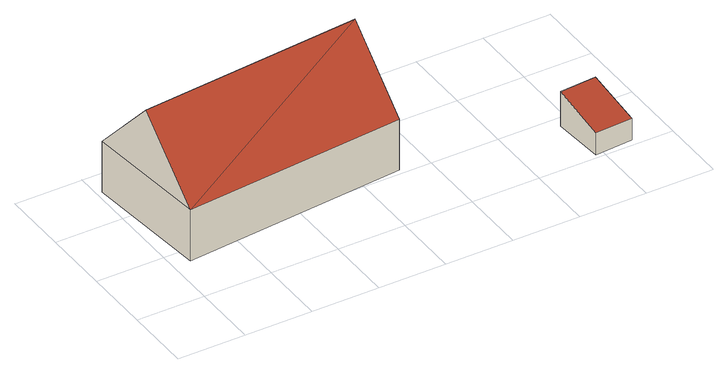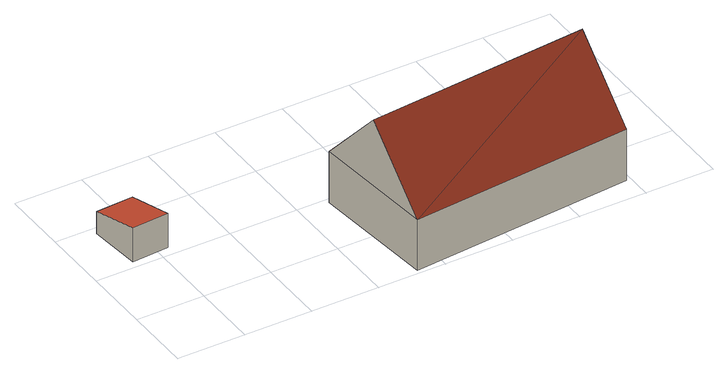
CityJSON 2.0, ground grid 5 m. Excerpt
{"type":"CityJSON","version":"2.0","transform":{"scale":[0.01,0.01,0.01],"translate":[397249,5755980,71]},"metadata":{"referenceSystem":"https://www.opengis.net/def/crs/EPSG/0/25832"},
"CityObjects":{
"building1":{"type":"Building","attributes":{"Gemeindeschluessel":"05515000","Geometrietyp2DReferenz":"3000","function":"31001_1000","roofType":"3100","measuredHeight":9.12},"address":[{"country":"Germany","locality":"Münster","thoroughfareNumber":"104","thoroughfareName":"Bösenseller Straße"}],"geometry":[{"type":"Solid","lod":"2","boundaries":[[[[0,1,2,3]],[[4,5,1,0]],[[6,7,5,4]],[[3,2,7,6]],[[0,8,4]],[[6,9,3]],[[9,8,0]],[[0,3,9]],[[8,9,6]],[[6,4,8]],[[1,5,7,2]]]],"semantics":{"surfaces":[{"type":"WallSurface"},{"type":"RoofSurface"},{"type":"GroundSurface"}],"values":[[0,0,0,0,0,0,1,1,1,1,2]]}}]},
"building2":{"type":"Building","attributes":{"Gemeindeschluessel":"05515000","Geometrietyp2DReferenz":"3000","function":"31001_2700","roofType":"2100","measuredHeight":2.69},"geometry":[{"type":"Solid","lod":"2","boundaries":[[[[10,11,12,13]],[[14,15,11,10]],[[16,17,15,14]],[[13,12,17,16]],[[14,10,13,16]],[[11,15,17,12]]]],"semantics":{"surfaces":[{"type":"WallSurface"},{"type":"RoofSurface"},{"type":"GroundSurface"}],"values":[[0,0,0,0,1,2]]}}]}
},
"vertices":[
[1694,1471,409],[1694,1471,11],[37,1315,11],[37,1315,409],[1783,535,409],[1783,535,11],[126,372,409],[126,372,11],[1739,1003,924],[81,844,924],
[2918,420,275],[2918,420,7],[2946,30,7],[2946,30,178],[3191,442,276],[3191,442,7],[3224,50,178],[3224,50,7]
]}
